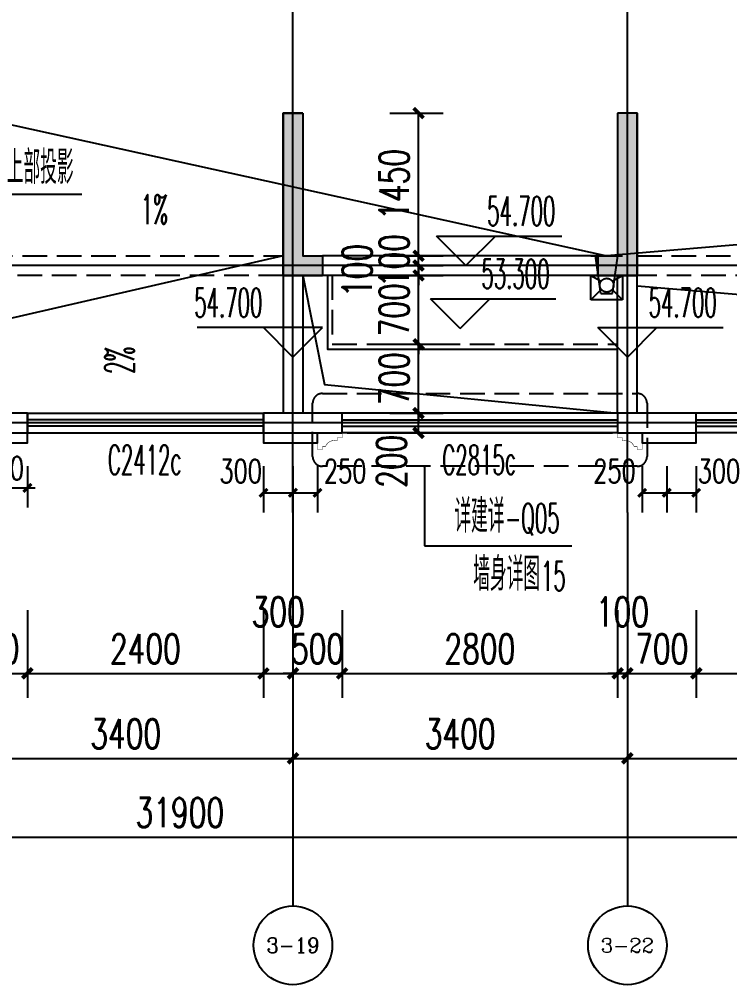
# Model space of a CAD drawing. Extents: x -59851 to 653804, y -249523 to 437614.
# Drawn here: x -12896 to -5673, y -176503 to -166692 of the extents above; entities that cross this region are included whole.
import ezdxf
from ezdxf.enums import TextEntityAlignment as Align

# ---------------------------------------------------------------- set-up
doc = ezdxf.new("R2010")
doc.units = 0
doc.header["$LTSCALE"] = 1000
doc.header["$MEASUREMENT"] = 0
doc.linetypes.add('DASH', pattern=[0.35, 0.25, -0.1])
doc.linetypes.add('DASHEDX2', pattern=[1.5, 1, -0.5])
for name, color, linetype in [('-SY', 3, 'DASHEDX2'), ('A-Above', 5, 'DASH'), ('A-ROOF', 7, 'Continuous'), ('A-外装饰线脚', 7, 'Continuous'), ('A-洞口', 105, 'Continuous'), ('A-看线', 105, 'Continuous'), ('A-第三道尺寸线', 105, 'Continuous'), ('A-索引', 3, 'DASH'), ('AXIS', 3, 'Continuous'), ('AXIS_TEXT', 7, 'Continuous'), ('DIM_ELEV', 3, 'Continuous'), ('DIM_LEAD', 3, 'Continuous'), ('DIM_SYMB', 3, 'Continuous'), ('DOTE', 16, 'Continuous'), ('PUB_HATCH', 8, 'Continuous'), ('PUB_TEXT', 7, 'Continuous'), ('WALL', 2, 'Continuous'), ('WINDOW', 4, 'Continuous'), ('WINDOW_TEXT', 7, 'Continuous'), ('ys', 154, 'Continuous'), ('剪力墙', 6, 'Continuous'), ('成品线脚', 151, 'Continuous')]:
    doc.layers.add(name, color=color, linetype=linetype)
doc.layers.add('A-第四道尺寸线(线脚尺寸)', color=105, linetype='Continuous', lineweight=5)
doc.styles.add('_TCH_AXIS', font='COMPLEX', dxfattribs={"bigfont": 'GBCBIG'})
doc.styles.add('_TCH_DIM', font='SIMPLEX.shx', dxfattribs={"width": 0.7, "bigfont": 'GBCBIG.shx'})
doc.styles.add('_TCH_DIM_T3', font='SIMPLEX.shx', dxfattribs={"width": 0.705882, "bigfont": 'GBCBIG.shx'})
doc.styles.add('_TCH_WINDOW', font='SIMPLEX.shx', dxfattribs={"width": 0.7, "height": 3.5, "bigfont": 'GBCBIG.shx'})
doc.styles.add('COMPLEX', font='COMPLEX')
doc.dimstyles.new('_TCH_ARCH&&100', dxfattribs={"dimtxt": 297.5, "dimasz": 100, "dimexe": 250, "dimexo": 300, "dimgap": 100, "dimtad": 1, "dimdec": 0, "dimzin": 0, "dimdsep": 46, "dimtxsty": '_TCH_DIM_T3', "dimblk": 'ARCHTICK', "dimcen": 0.09, "dimclrt": 7, "dimazin": 2, "dimtfac": 1, "dimtdec": 0, "dimtix": 1, "dimtmove": 2, "dimatfit": 3, "dimfxl": 0, "dimtolj": 1, "dimtzin": 0, "dimarcsym": 0})
doc.dimstyles.new('_TCH_ARCH&&80', dxfattribs={"dimtxt": 238, "dimasz": 80, "dimexe": 200, "dimexo": 240, "dimgap": 80, "dimtad": 1, "dimdec": 0, "dimzin": 0, "dimdsep": 46, "dimtxsty": '_TCH_DIM_T3', "dimblk": 'ARCHTICK', "dimcen": 0.09, "dimclrt": 7, "dimazin": 2, "dimtfac": 1, "dimtdec": 0, "dimtix": 1, "dimtmove": 2, "dimatfit": 3, "dimfxl": 0, "dimtolj": 1, "dimtzin": 0, "dimarcsym": 0})

# ---------------------------------------------------------------- blocks, each defined once
blk = doc.blocks.new('jifangcengjlq0329')
at = {"layer": 'PUB_HATCH'}
for points in [[(-10013.7, -89587), (-10013.7, -91037), (-9813.7, -91037), (-9813.7, -91237), (-10213.7, -91237), (-10213.7, -89587)], [(-6813.7, -89587), (-6813.7, -91037), (-7013.7, -91037), (-7013.7, -91237), (-6613.7, -91237), (-6613.7, -89587)]]:
    blk.add_hatch(color=256, dxfattribs=at).paths.add_polyline_path(points)
at = {"layer": '剪力墙'}
for points in [[(-10013.7, -89587), (-10013.7, -91037), (-9813.7, -91037), (-9813.7, -91237), (-10213.7, -91237), (-10213.7, -89587)], [(-6813.7, -89587), (-6813.7, -91037), (-7013.7, -91037), (-7013.7, -91237), (-6613.7, -91237), (-6613.7, -89587)]]:
    blk.add_lwpolyline(points, close=True, dxfattribs=at)
blk = doc.blocks.new('zhouxianssceng0329')
at = {"layer": 'DOTE'}
for p, q in [((-10113.7, 132089.9), (-10113.7, 143398.2)), ((-6713.7, 132089.9), (-6713.7, 143398.2)), ((5501.3, 134598.2), (-44988.6, 134598.2)), ((5501.3, 132998.2), (-44988.6, 132998.2))]:
    blk.add_line(p, q, dxfattribs=at)
blk = doc.blocks.new('$WINLIB2D$00000001')
at = {"color": 0}
for points in [[(-0.5, 0.5), (-0.5, -0.5)], [(-0.5, 0.5), (0.5, 0.5)], [(0.5, -0.5), (0.5, 0.5)], [(0.5, 0.1667), (-0.5, 0.1667)], [(0.5, -0.1667), (-0.5, -0.1667)], [(-0.5, -0.5), (0.5, -0.5)]]:
    blk.add_lwpolyline(points, dxfattribs=at)
blk = doc.blocks.new('jifangcengxiugai0420')
at = {"layer": 'A-Above'}
for points in [[(60433.8, -162301.8), (63433.8, -162301.8)], [(67033.8, -162301.8), (70033.8, -162301.8)], [(63433.8, -162501.8), (60433.8, -162501.8)], [(70033.8, -162501.8), (67033.8, -162501.8)]]:
    blk.add_lwpolyline(points, dxfattribs=at)
at = {"layer": 'A-ROOF'}
for points in [[(66633.8, -162301.8), (63833.8, -162301.8)], [(63433.8, -162501.8), (63433.8, -163901.8)], [(63633.8, -162501.8), (63633.8, -163901.8)], [(66633.8, -162501.8), (63833.8, -162501.8)], [(63883.8, -162501.8), (63883.8, -163251.8), (66833.8, -163251.8)], [(66833.8, -163901.8), (66833.8, -162501.8)], [(67033.8, -163901.8), (67033.8, -162501.8)]]:
    blk.add_lwpolyline(points, dxfattribs=at)
at = {"layer": 'A-ROOF', "linetype": 'DASH'}
blk.add_lwpolyline([(63933.8, -162501.8), (63933.8, -163201.8), (66833.8, -163201.8)], dxfattribs=at)
at = {"layer": 'A-外装饰线脚'}
for points in [[(60033.8, -164101.8), (60333.8, -164201.8), (60833.8, -164201.8), (60833.8, -164101.8)], [(63233.8, -164101.8), (63233.8, -164201.8), (63633.8, -164201.8), (63783.8, -164201.8), (63783.8, -164101.8), (64033.8, -164101.8)], [(67083.8, -164101.8), (67083.8, -164201.8), (67633.8, -164201.8), (67633.8, -164101.8)]]:
    blk.add_lwpolyline(points, dxfattribs=at)
at = {"layer": 'A-洞口'}
blk.add_lwpolyline([(63633.8, -162501.8), (63853.2, -163611.8), (66833.8, -163901.8)], dxfattribs=at)
at = {"layer": 'DIM_ELEV'}
for p, q in [((65292.3, -162401.8), (64992.3, -162101.8)), ((64992.3, -162101.8), (66266.4, -162101.8)), ((65292.3, -162401.8), (65592.3, -162101.8)), ((65233.8, -163040.8), (64933.8, -162740.8)), ((64933.8, -162740.8), (66207.9, -162740.8)), ((65233.8, -163040.8), (65533.8, -162740.8)), ((63833.8, -163032.6), (62559.8, -163032.6)), ((63533.8, -163332.6), (63233.8, -163032.6)), ((63533.8, -163332.6), (63833.8, -163032.6)), ((66933.8, -163332.6), (66633.8, -163032.6)), ((66633.8, -163032.6), (67907.9, -163032.6)), ((66933.8, -163332.6), (67233.8, -163032.6))]:
    blk.add_line(p, q, dxfattribs=at)
at = {"layer": 'DIM_LEAD'}
blk.add_line((60473.5, -161677.4), (61388.1, -161677.4), dxfattribs=at)
at = {"layer": 'WALL'}
for p, q in [((63433.8, -160851.8), (63433.8, -162501.8)), ((63633.8, -160851.8), (63433.8, -160851.8)), ((63633.8, -160851.8), (63633.8, -162301.8)), ((66833.8, -160851.8), (66833.8, -162301.8)), ((67033.8, -160851.8), (66833.8, -160851.8)), ((67033.8, -160851.8), (67033.8, -162501.8)), ((63633.8, -162301.8), (63833.8, -162301.8)), ((63833.8, -162301.8), (63833.8, -162501.8)), ((66833.8, -162301.8), (66633.8, -162301.8)), ((66633.8, -162501.8), (66633.8, -162301.8)), ((63433.8, -162501.8), (63833.8, -162501.8)), ((67033.8, -162501.8), (66633.8, -162501.8)), ((60833.8, -163901.8), (60233.8, -163901.8)), ((60833.8, -164101.8), (60833.8, -163901.8)), ((64033.8, -163901.8), (63233.8, -163901.8)), ((63233.8, -163901.8), (63233.8, -164101.8)), ((64033.8, -164101.8), (64033.8, -163901.8)), ((67633.8, -163901.8), (66833.8, -163901.8)), ((66833.8, -163901.8), (66833.8, -164101.8)), ((67633.8, -164101.8), (67633.8, -163901.8)), ((60033.8, -164101.8), (60833.8, -164101.8)), ((63233.8, -164101.8), (64033.8, -164101.8)), ((66833.8, -164101.8), (67633.8, -164101.8))]:
    blk.add_line(p, q, dxfattribs=at)
at = {"layer": '成品线脚', "const_width": 5}
for points in [[(63783.8, -164101.8), (63783.8, -164271.8), (63833.8, -164271.8), (63833.8, -164241.8), (63863.8, -164241.8, -0.372678), (63983.8, -164181.8), (63983.8, -164151.8), (64033.8, -164151.8), (64033.8, -164141.8), (64033.8, -164101.8), (63783.8, -164101.8)], [(67083.8, -164101.8), (67083.8, -164271.8), (67033.8, -164271.8), (67033.8, -164241.8), (67003.8, -164241.8, 0.372678), (66883.8, -164181.8), (66883.8, -164151.8), (66833.8, -164151.8), (66833.8, -164141.8), (66833.8, -164101.8), (67083.8, -164101.8)]]:
    blk.add_lwpolyline(points, format="xyb", dxfattribs=at)
at = {"layer": 'WINDOW'}
ref = blk.add_blockref('$WINLIB2D$00000001', (62033.8, -164001.8), dxfattribs=dict(at, xscale=2400, yscale=200, zscale=2400))
ref.add_attrib('A', 'C2412c', (61652.3, -164525.5), dxfattribs={"layer": 'WINDOW_TEXT', "height": 297.5, "style": '_TCH_WINDOW', "width": 0.494118})
ref = blk.add_blockref('$WINLIB2D$00000001', (65433.8, -164001.8), dxfattribs=dict(at, xscale=-2800, yscale=200, zscale=-2800))
ref.add_attrib('A', 'C2815c', (65052.3, -164525.5), dxfattribs={"layer": 'WINDOW_TEXT', "height": 297.5, "style": '_TCH_WINDOW', "width": 0.494118})
ref = blk.add_blockref('$WINLIB2D$00000001', (68633.8, -164001.8), dxfattribs=dict(at, xscale=-2000, yscale=200, zscale=-2000))
ref.add_attrib('A', 'C2012c', (68252.3, -164525.5), dxfattribs={"layer": 'WINDOW_TEXT', "height": 297.5, "style": '_TCH_WINDOW', "width": 0.494118})
at = {"layer": 'PUB_TEXT', "style": '_TCH_DIM'}
for s, height, width, p in [('上部投影', 337.59, 0.7, (60623.7, -161572.4)), ('54.700', 297.5, 0.494118, (65508.4, -161996.8)), ('53.300', 297.5, 0.494118, (65449.9, -162635.8)), ('54.700', 297.5, 0.494118, (62529.8, -162927.6)), ('54.700', 297.5, 0.494118, (67149.9, -162927.6))]:
    blk.add_text(s, height=height, dxfattribs=dict(at, width=width)).set_placement(p)
blk = doc.blocks.new('_ArchTick')
at = {"color": 0, "linetype": 'ByBlock', "const_width": 0.4}
blk.add_lwpolyline([(-0.5, -0.5), (0.5, 0.5)], dxfattribs=at)
blk = doc.blocks.new('*D582')
at = {"layer": 'A-第四道尺寸线(线脚尺寸)', "color": 0, "lineweight": -2, "transparency": 16777216}
for p, q in [((-13313.7, -164441.8), (-13313.7, -164861.1)), ((-12813.7, -164441.8), (-12813.7, -164861.1)), ((-13313.7, -164661.1), (-13393.7, -164661.1)), ((-13313.7, -164661.1), (-12813.7, -164661.1)), ((-12813.7, -164661.1), (-12733.7, -164661.1))]:
    blk.add_line(p, q, dxfattribs=at)
at = {"layer": 'Defpoints', "color": 0, "transparency": 16777216}
for p in [(-13313.7, -164201.8), (-12813.7, -164201.8), (-12813.7, -164661.1)]:
    blk.add_point(p, dxfattribs=at)
at = {"layer": 'A-第四道尺寸线(线脚尺寸)', "color": 0, "lineweight": -2, "transparency": 16777216, "xscale": 80, "yscale": 80, "zscale": 80}
blk.add_blockref('_ArchTick', (-13313.7, -164661.1), dxfattribs=at)
at = {"layer": 'A-第四道尺寸线(线脚尺寸)', "color": 0, "lineweight": -2, "transparency": 16777216, "xscale": 80, "yscale": 80, "zscale": 80, "rotation": 180}
blk.add_blockref('_ArchTick', (-12813.7, -164661.1), dxfattribs=at)
at = {"layer": 'A-第四道尺寸线(线脚尺寸)', "color": 7, "transparency": 16777216, "insert": (-13063.7, -164462.1), "char_height": 238, "attachment_point": 5, "style": '_TCH_DIM_T3'}
blk.add_mtext('\\A1;500', dxfattribs=at)
blk = doc.blocks.new('*D583')
at = {"layer": 'A-第四道尺寸线(线脚尺寸)', "color": 0, "lineweight": -2, "transparency": 16777216}
for p, q in [((-10413.7, -164441.8), (-10413.7, -164911.1)), ((-10113.7, -164441.8), (-10113.7, -164911.1)), ((-10413.7, -164711.1), (-10113.7, -164711.1))]:
    blk.add_line(p, q, dxfattribs=at)
at = {"layer": 'Defpoints', "color": 0, "transparency": 16777216}
for p in [(-10413.7, -164201.8), (-10113.7, -164201.8), (-10113.7, -164711.1)]:
    blk.add_point(p, dxfattribs=at)
at = {"layer": 'A-第四道尺寸线(线脚尺寸)', "color": 0, "lineweight": -2, "transparency": 16777216, "xscale": 80, "yscale": 80, "zscale": 80, "rotation": 180}
blk.add_blockref('_ArchTick', (-10413.7, -164711.1), dxfattribs=at)
at = {"layer": 'A-第四道尺寸线(线脚尺寸)', "color": 0, "lineweight": -2, "transparency": 16777216, "xscale": 80, "yscale": 80, "zscale": 80}
blk.add_blockref('_ArchTick', (-10113.7, -164711.1), dxfattribs=at)
at = {"layer": 'A-第四道尺寸线(线脚尺寸)', "color": 7, "transparency": 16777216, "insert": (-10644.9, -164491.1), "char_height": 238, "attachment_point": 5, "style": '_TCH_DIM_T3'}
blk.add_mtext('\\A1;300', dxfattribs=at)
blk = doc.blocks.new('*D584')
at = {"layer": 'A-第四道尺寸线(线脚尺寸)', "color": 0, "lineweight": -2, "transparency": 16777216}
for p, q in [((-10113.7, -164441.8), (-10113.7, -164911.1)), ((-9863.7, -164441.8), (-9863.7, -164911.1)), ((-10113.7, -164711.1), (-9863.7, -164711.1))]:
    blk.add_line(p, q, dxfattribs=at)
at = {"layer": 'Defpoints', "color": 0, "transparency": 16777216}
for p in [(-10113.7, -164201.8), (-9863.7, -164201.8), (-9863.7, -164711.1)]:
    blk.add_point(p, dxfattribs=at)
at = {"layer": 'A-第四道尺寸线(线脚尺寸)', "color": 0, "lineweight": -2, "transparency": 16777216, "xscale": 80, "yscale": 80, "zscale": 80, "rotation": 180}
blk.add_blockref('_ArchTick', (-10113.7, -164711.1), dxfattribs=at)
at = {"layer": 'A-第四道尺寸线(线脚尺寸)', "color": 0, "lineweight": -2, "transparency": 16777216, "xscale": 80, "yscale": 80, "zscale": 80}
blk.add_blockref('_ArchTick', (-9863.7, -164711.1), dxfattribs=at)
at = {"layer": 'A-第四道尺寸线(线脚尺寸)', "color": 7, "transparency": 16777216, "insert": (-9582.5, -164491.1), "char_height": 238, "attachment_point": 5, "style": '_TCH_DIM_T3'}
blk.add_mtext('\\A1;250', dxfattribs=at)
blk = doc.blocks.new('*D585')
at = {"layer": 'A-第四道尺寸线(线脚尺寸)', "color": 0, "lineweight": -2, "transparency": 16777216}
for p, q in [((-6313.7, -164441.8), (-6313.7, -164911.1)), ((-6013.7, -164441.8), (-6013.7, -164911.1)), ((-6313.7, -164711.1), (-6013.7, -164711.1))]:
    blk.add_line(p, q, dxfattribs=at)
at = {"layer": 'Defpoints', "color": 0, "transparency": 16777216}
for p in [(-6313.7, -164201.8), (-6013.7, -164201.8), (-6013.7, -164711.1)]:
    blk.add_point(p, dxfattribs=at)
at = {"layer": 'A-第四道尺寸线(线脚尺寸)', "color": 0, "lineweight": -2, "transparency": 16777216, "xscale": 80, "yscale": 80, "zscale": 80, "rotation": 180}
blk.add_blockref('_ArchTick', (-6313.7, -164711.1), dxfattribs=at)
at = {"layer": 'A-第四道尺寸线(线脚尺寸)', "color": 0, "lineweight": -2, "transparency": 16777216, "xscale": 80, "yscale": 80, "zscale": 80}
blk.add_blockref('_ArchTick', (-6013.7, -164711.1), dxfattribs=at)
at = {"layer": 'A-第四道尺寸线(线脚尺寸)', "color": 7, "transparency": 16777216, "insert": (-5782.5, -164491.1), "char_height": 238, "attachment_point": 5, "style": '_TCH_DIM_T3'}
blk.add_mtext('\\A1;300', dxfattribs=at)
blk = doc.blocks.new('*D586')
at = {"layer": 'A-第四道尺寸线(线脚尺寸)', "color": 0, "lineweight": -2, "transparency": 16777216}
for p, q in [((-6563.7, -164441.8), (-6563.7, -164911.1)), ((-6313.7, -164441.8), (-6313.7, -164911.1)), ((-6563.7, -164711.1), (-6313.7, -164711.1))]:
    blk.add_line(p, q, dxfattribs=at)
at = {"layer": 'Defpoints', "color": 0, "transparency": 16777216}
for p in [(-6563.7, -164201.8), (-6313.7, -164201.8), (-6313.7, -164711.1)]:
    blk.add_point(p, dxfattribs=at)
at = {"layer": 'A-第四道尺寸线(线脚尺寸)', "color": 0, "lineweight": -2, "transparency": 16777216, "xscale": 80, "yscale": 80, "zscale": 80, "rotation": 180}
blk.add_blockref('_ArchTick', (-6563.7, -164711.1), dxfattribs=at)
at = {"layer": 'A-第四道尺寸线(线脚尺寸)', "color": 0, "lineweight": -2, "transparency": 16777216, "xscale": 80, "yscale": 80, "zscale": 80}
blk.add_blockref('_ArchTick', (-6313.7, -164711.1), dxfattribs=at)
at = {"layer": 'A-第四道尺寸线(线脚尺寸)', "color": 7, "transparency": 16777216, "insert": (-6844.9, -164491.1), "char_height": 238, "attachment_point": 5, "style": '_TCH_DIM_T3'}
blk.add_mtext('\\A1;250', dxfattribs=at)
blk = doc.blocks.new('wumianyushuidou')
at = {"layer": '-SY'}
for p, q in [((34700.7, -105144.2), (34642.1, -105040.9)), ((34784.3, -105145.3), (34892.1, -105040.9)), ((34642.1, -105360.9), (34700.7, -105257.6)), ((34892.1, -105360.9), (34784.3, -105256.5))]:
    blk.add_line(p, q, dxfattribs=at)
for points in [[(34442.1, -105360.9), (34442.1, -105040.9)], [(34642.1, -105040.9), (34892.1, -105040.9)], [(34642.1, -105115.3), (34642.1, -105040.9)], [(34892.1, -105040.9), (34892.1, -105360.9)], [(34825.9, -105140.9), (34442.1, -105088.5)], [(34825.9, -105260.9), (34825.9, -105140.9)], [(34825.9, -105260.9), (34442.1, -105313.3)], [(34642.1, -105360.9), (34642.1, -105282.4)], [(34892.1, -105360.9), (34642.1, -105360.9)]]:
    blk.add_lwpolyline(points, dxfattribs=at)
blk.add_circle((34741.8, -105200.9), 70, dxfattribs=at)
blk = doc.blocks.new('ysd0429')
at = {"rotation": 270}
blk.add_blockref('wumianyushuidou', (98277.2, -127859.7), dxfattribs=at)
blk = doc.blocks.new('*D1617')
at = {"layer": 'A-第三道尺寸线', "color": 0, "lineweight": -2, "transparency": 16777216}
for p, q in [((-13513.7, -172696.7), (-13513.7, -173588.7)), ((-12813.7, -172696.7), (-12813.7, -173588.7)), ((-13513.7, -173338.7), (-13613.7, -173338.7)), ((-13513.7, -173338.7), (-12813.7, -173338.7)), ((-12813.7, -173338.7), (-12713.7, -173338.7))]:
    blk.add_line(p, q, dxfattribs=at)
at = {"layer": 'Defpoints', "color": 0, "transparency": 16777216}
for p in [(-13513.7, -172396.7), (-12813.7, -172396.7), (-12813.7, -173338.7)]:
    blk.add_point(p, dxfattribs=at)
at = {"layer": 'A-第三道尺寸线', "color": 0, "lineweight": -2, "transparency": 16777216, "xscale": 100, "yscale": 100, "zscale": 100}
blk.add_blockref('_ArchTick', (-13513.7, -173338.7), dxfattribs=at)
at = {"layer": 'A-第三道尺寸线', "color": 0, "lineweight": -2, "transparency": 16777216, "xscale": 100, "yscale": 100, "zscale": 100, "rotation": 180}
blk.add_blockref('_ArchTick', (-12813.7, -173338.7), dxfattribs=at)
at = {"layer": 'A-第三道尺寸线', "color": 7, "transparency": 16777216, "insert": (-13163.7, -173090), "char_height": 297.5, "attachment_point": 5, "style": '_TCH_DIM_T3'}
blk.add_mtext('\\A1;700', dxfattribs=at)
blk = doc.blocks.new('*D1618')
at = {"layer": 'A-第三道尺寸线', "color": 0, "lineweight": -2, "transparency": 16777216}
for p, q in [((-12813.7, -172696.7), (-12813.7, -173588.7)), ((-10413.7, -172696.7), (-10413.7, -173588.7)), ((-12813.7, -173338.7), (-10413.7, -173338.7))]:
    blk.add_line(p, q, dxfattribs=at)
at = {"layer": 'Defpoints', "color": 0, "transparency": 16777216}
for p in [(-12813.7, -172396.7), (-10413.7, -172396.7), (-10413.7, -173338.7)]:
    blk.add_point(p, dxfattribs=at)
at = {"layer": 'A-第三道尺寸线', "color": 0, "lineweight": -2, "transparency": 16777216, "xscale": 100, "yscale": 100, "zscale": 100, "rotation": 180}
blk.add_blockref('_ArchTick', (-12813.7, -173338.7), dxfattribs=at)
at = {"layer": 'A-第三道尺寸线', "color": 0, "lineweight": -2, "transparency": 16777216, "xscale": 100, "yscale": 100, "zscale": 100}
blk.add_blockref('_ArchTick', (-10413.7, -173338.7), dxfattribs=at)
at = {"layer": 'A-第三道尺寸线', "color": 7, "transparency": 16777216, "insert": (-11613.7, -173090), "char_height": 297.5, "attachment_point": 5, "style": '_TCH_DIM_T3'}
blk.add_mtext('\\A1;2400', dxfattribs=at)
blk = doc.blocks.new('*D1619')
at = {"layer": 'A-第三道尺寸线', "color": 0, "lineweight": -2, "transparency": 16777216}
for p, q in [((-10413.7, -172696.7), (-10413.7, -173588.7)), ((-10113.7, -172696.7), (-10113.7, -173588.7)), ((-10413.7, -173338.7), (-10113.7, -173338.7))]:
    blk.add_line(p, q, dxfattribs=at)
at = {"layer": 'Defpoints', "color": 0, "transparency": 16777216}
for p in [(-10413.7, -172396.7), (-10113.7, -172396.7), (-10113.7, -173338.7)]:
    blk.add_point(p, dxfattribs=at)
at = {"layer": 'A-第三道尺寸线', "color": 0, "lineweight": -2, "transparency": 16777216, "xscale": 100, "yscale": 100, "zscale": 100, "rotation": 180}
blk.add_blockref('_ArchTick', (-10413.7, -173338.7), dxfattribs=at)
at = {"layer": 'A-第三道尺寸线', "color": 0, "lineweight": -2, "transparency": 16777216, "xscale": 100, "yscale": 100, "zscale": 100}
blk.add_blockref('_ArchTick', (-10113.7, -173338.7), dxfattribs=at)
at = {"layer": 'A-第三道尺寸线', "color": 7, "transparency": 16777216, "insert": (-10263.7, -172713.7), "char_height": 297.5, "attachment_point": 5, "style": '_TCH_DIM_T3'}
blk.add_mtext('\\A1;300', dxfattribs=at)
blk = doc.blocks.new('*D1620')
at = {"layer": 'A-第三道尺寸线', "color": 0, "lineweight": -2, "transparency": 16777216}
for p, q in [((-10113.7, -172696.7), (-10113.7, -173588.7)), ((-9613.7, -172696.7), (-9613.7, -173588.7)), ((-10113.7, -173338.7), (-10213.7, -173338.7)), ((-10113.7, -173338.7), (-9613.7, -173338.7)), ((-9613.7, -173338.7), (-9513.7, -173338.7))]:
    blk.add_line(p, q, dxfattribs=at)
at = {"layer": 'Defpoints', "color": 0, "transparency": 16777216}
for p in [(-10113.7, -172396.7), (-9613.7, -172396.7), (-9613.7, -173338.7)]:
    blk.add_point(p, dxfattribs=at)
at = {"layer": 'A-第三道尺寸线', "color": 0, "lineweight": -2, "transparency": 16777216, "xscale": 100, "yscale": 100, "zscale": 100}
blk.add_blockref('_ArchTick', (-10113.7, -173338.7), dxfattribs=at)
at = {"layer": 'A-第三道尺寸线', "color": 0, "lineweight": -2, "transparency": 16777216, "xscale": 100, "yscale": 100, "zscale": 100, "rotation": 180}
blk.add_blockref('_ArchTick', (-9613.7, -173338.7), dxfattribs=at)
at = {"layer": 'A-第三道尺寸线', "color": 7, "transparency": 16777216, "insert": (-9863.7, -173090), "char_height": 297.5, "attachment_point": 5, "style": '_TCH_DIM_T3'}
blk.add_mtext('\\A1;500', dxfattribs=at)
blk = doc.blocks.new('*D1621')
at = {"layer": 'A-第三道尺寸线', "color": 0, "lineweight": -2, "transparency": 16777216}
for p, q in [((-9613.7, -172696.7), (-9613.7, -173588.7)), ((-6813.7, -172696.7), (-6813.7, -173588.7)), ((-9613.7, -173338.7), (-6813.7, -173338.7))]:
    blk.add_line(p, q, dxfattribs=at)
at = {"layer": 'Defpoints', "color": 0, "transparency": 16777216}
for p in [(-9613.7, -172396.7), (-6813.7, -172396.7), (-6813.7, -173338.7)]:
    blk.add_point(p, dxfattribs=at)
at = {"layer": 'A-第三道尺寸线', "color": 0, "lineweight": -2, "transparency": 16777216, "xscale": 100, "yscale": 100, "zscale": 100, "rotation": 180}
blk.add_blockref('_ArchTick', (-9613.7, -173338.7), dxfattribs=at)
at = {"layer": 'A-第三道尺寸线', "color": 0, "lineweight": -2, "transparency": 16777216, "xscale": 100, "yscale": 100, "zscale": 100}
blk.add_blockref('_ArchTick', (-6813.7, -173338.7), dxfattribs=at)
at = {"layer": 'A-第三道尺寸线', "color": 7, "transparency": 16777216, "insert": (-8213.7, -173090), "char_height": 297.5, "attachment_point": 5, "style": '_TCH_DIM_T3'}
blk.add_mtext('\\A1;2800', dxfattribs=at)
blk = doc.blocks.new('*D1622')
at = {"layer": 'A-第三道尺寸线', "color": 0, "lineweight": -2, "transparency": 16777216}
for p, q in [((-6813.7, -172696.7), (-6813.7, -173588.7)), ((-6713.7, -172696.7), (-6713.7, -173588.7)), ((-6813.7, -173338.7), (-6913.7, -173338.7)), ((-6813.7, -173338.7), (-6713.7, -173338.7)), ((-6713.7, -173338.7), (-6613.7, -173338.7))]:
    blk.add_line(p, q, dxfattribs=at)
at = {"layer": 'Defpoints', "color": 0, "transparency": 16777216}
for p in [(-6813.7, -172396.7), (-6713.7, -172396.7), (-6713.7, -173338.7)]:
    blk.add_point(p, dxfattribs=at)
at = {"layer": 'A-第三道尺寸线', "color": 0, "lineweight": -2, "transparency": 16777216, "xscale": 100, "yscale": 100, "zscale": 100}
blk.add_blockref('_ArchTick', (-6813.7, -173338.7), dxfattribs=at)
at = {"layer": 'A-第三道尺寸线', "color": 0, "lineweight": -2, "transparency": 16777216, "xscale": 100, "yscale": 100, "zscale": 100, "rotation": 180}
blk.add_blockref('_ArchTick', (-6713.7, -173338.7), dxfattribs=at)
at = {"layer": 'A-第三道尺寸线', "color": 7, "transparency": 16777216, "insert": (-6763.7, -172713.7), "char_height": 297.5, "attachment_point": 5, "style": '_TCH_DIM_T3'}
blk.add_mtext('\\A1;100', dxfattribs=at)
blk = doc.blocks.new('*D1623')
at = {"layer": 'A-第三道尺寸线', "color": 0, "lineweight": -2, "transparency": 16777216}
for p, q in [((-6713.7, -172696.7), (-6713.7, -173588.7)), ((-6013.7, -172696.7), (-6013.7, -173588.7)), ((-6713.7, -173338.7), (-6813.7, -173338.7)), ((-6713.7, -173338.7), (-6013.7, -173338.7)), ((-6013.7, -173338.7), (-5913.7, -173338.7))]:
    blk.add_line(p, q, dxfattribs=at)
at = {"layer": 'Defpoints', "color": 0, "transparency": 16777216}
for p in [(-6713.7, -172396.7), (-6013.7, -172396.7), (-6013.7, -173338.7)]:
    blk.add_point(p, dxfattribs=at)
at = {"layer": 'A-第三道尺寸线', "color": 0, "lineweight": -2, "transparency": 16777216, "xscale": 100, "yscale": 100, "zscale": 100}
blk.add_blockref('_ArchTick', (-6713.7, -173338.7), dxfattribs=at)
at = {"layer": 'A-第三道尺寸线', "color": 0, "lineweight": -2, "transparency": 16777216, "xscale": 100, "yscale": 100, "zscale": 100, "rotation": 180}
blk.add_blockref('_ArchTick', (-6013.7, -173338.7), dxfattribs=at)
at = {"layer": 'A-第三道尺寸线', "color": 7, "transparency": 16777216, "insert": (-6363.7, -173090), "char_height": 297.5, "attachment_point": 5, "style": '_TCH_DIM_T3'}
blk.add_mtext('\\A1;700', dxfattribs=at)
blk = doc.blocks.new('*D1624')
at = {"layer": 'A-第三道尺寸线', "color": 0, "lineweight": -2, "transparency": 16777216}
for p, q in [((-6013.7, -172696.7), (-6013.7, -173588.7)), ((-4013.7, -172696.7), (-4013.7, -173588.7)), ((-6013.7, -173338.7), (-4013.7, -173338.7))]:
    blk.add_line(p, q, dxfattribs=at)
at = {"layer": 'Defpoints', "color": 0, "transparency": 16777216}
for p in [(-6013.7, -172396.7), (-4013.7, -172396.7), (-4013.7, -173338.7)]:
    blk.add_point(p, dxfattribs=at)
at = {"layer": 'A-第三道尺寸线', "color": 0, "lineweight": -2, "transparency": 16777216, "xscale": 100, "yscale": 100, "zscale": 100, "rotation": 180}
blk.add_blockref('_ArchTick', (-6013.7, -173338.7), dxfattribs=at)
at = {"layer": 'A-第三道尺寸线', "color": 0, "lineweight": -2, "transparency": 16777216, "xscale": 100, "yscale": 100, "zscale": 100}
blk.add_blockref('_ArchTick', (-4013.7, -173338.7), dxfattribs=at)
at = {"layer": 'A-第三道尺寸线', "color": 7, "transparency": 16777216, "insert": (-5013.7, -173090), "char_height": 297.5, "attachment_point": 5, "style": '_TCH_DIM_T3'}
blk.add_mtext('\\A1;2000', dxfattribs=at)
blk = doc.blocks.new('*D1688')
at = {"layer": 'A-第三道尺寸线', "color": 0, "lineweight": -2, "transparency": 16777216}
for p, q in [((-9128.9, -167644.3), (-8586.5, -167644.3)), ((-8836.5, -169094.3), (-8836.5, -167644.3)), ((-9128.9, -169094.3), (-8586.5, -169094.3))]:
    blk.add_line(p, q, dxfattribs=at)
at = {"layer": 'Defpoints', "color": 0, "transparency": 16777216}
for p in [(-9428.9, -167644.3), (-8836.5, -167644.3), (-9428.9, -169094.3)]:
    blk.add_point(p, dxfattribs=at)
at = {"layer": 'A-第三道尺寸线', "color": 0, "lineweight": -2, "transparency": 16777216, "xscale": 100, "yscale": 100, "zscale": 100}
for p, rotation in [((-8836.5, -167644.3), 90), ((-8836.5, -169094.3), 270)]:
    blk.add_blockref('_ArchTick', p, dxfattribs=dict(at, rotation=rotation))
at = {"layer": 'A-第三道尺寸线', "color": 7, "transparency": 16777216, "insert": (-9085.3, -168369.3), "char_height": 297.5, "attachment_point": 5, "rotation": 90, "style": '_TCH_DIM_T3'}
blk.add_mtext('\\A1;1450', dxfattribs=at)
blk = doc.blocks.new('*D1689')
at = {"layer": 'A-第三道尺寸线', "color": 0, "lineweight": -2, "transparency": 16777216}
for p, q in [((-8836.5, -169094.3), (-8836.5, -168994.3)), ((-9128.9, -169094.3), (-8586.5, -169094.3)), ((-8836.5, -169194.3), (-8836.5, -169094.3)), ((-9128.9, -169194.3), (-8586.5, -169194.3)), ((-8836.5, -169194.3), (-8836.5, -169294.3))]:
    blk.add_line(p, q, dxfattribs=at)
at = {"layer": 'Defpoints', "color": 0, "transparency": 16777216}
for p in [(-9428.9, -169094.3), (-8836.5, -169094.3), (-9428.9, -169194.3)]:
    blk.add_point(p, dxfattribs=at)
at = {"layer": 'A-第三道尺寸线', "color": 0, "lineweight": -2, "transparency": 16777216, "xscale": 100, "yscale": 100, "zscale": 100}
for p, rotation in [((-8836.5, -169094.3), 270), ((-8836.5, -169194.3), 90)]:
    blk.add_blockref('_ArchTick', p, dxfattribs=dict(at, rotation=rotation))
at = {"layer": 'A-第三道尺寸线', "color": 7, "transparency": 16777216, "insert": (-9085.3, -169144.3), "char_height": 297.5, "attachment_point": 5, "rotation": 90, "style": '_TCH_DIM_T3'}
blk.add_mtext('\\A1;100', dxfattribs=at)
blk = doc.blocks.new('*D1690')
at = {"layer": 'A-第三道尺寸线', "color": 0, "lineweight": -2, "transparency": 16777216}
for p, q in [((-8836.5, -169194.3), (-8836.5, -169094.3)), ((-9128.9, -169194.3), (-8586.5, -169194.3)), ((-8836.5, -169294.3), (-8836.5, -169194.3)), ((-9128.9, -169294.3), (-8586.5, -169294.3)), ((-8836.5, -169294.3), (-8836.5, -169394.3))]:
    blk.add_line(p, q, dxfattribs=at)
at = {"layer": 'Defpoints', "color": 0, "transparency": 16777216}
for p in [(-9428.9, -169194.3), (-8836.5, -169194.3), (-9428.9, -169294.3)]:
    blk.add_point(p, dxfattribs=at)
at = {"layer": 'A-第三道尺寸线', "color": 0, "lineweight": -2, "transparency": 16777216, "xscale": 100, "yscale": 100, "zscale": 100}
for p, rotation in [((-8836.5, -169194.3), 270), ((-8836.5, -169294.3), 90)]:
    blk.add_blockref('_ArchTick', p, dxfattribs=dict(at, rotation=rotation))
at = {"layer": 'A-第三道尺寸线', "color": 7, "transparency": 16777216, "insert": (-9461.5, -169244.3), "char_height": 297.5, "attachment_point": 5, "rotation": 90, "style": '_TCH_DIM_T3'}
blk.add_mtext('\\A1;100', dxfattribs=at)
blk = doc.blocks.new('*D1691')
at = {"layer": 'A-第三道尺寸线', "color": 0, "lineweight": -2, "transparency": 16777216}
for p, q in [((-8836.5, -169294.3), (-8836.5, -169194.3)), ((-9128.9, -169294.3), (-8586.5, -169294.3)), ((-8836.5, -169994.3), (-8836.5, -169294.3)), ((-9128.9, -169994.3), (-8586.5, -169994.3)), ((-8836.5, -169994.3), (-8836.5, -170094.3))]:
    blk.add_line(p, q, dxfattribs=at)
at = {"layer": 'Defpoints', "color": 0, "transparency": 16777216}
for p in [(-9428.9, -169294.3), (-8836.5, -169294.3), (-9428.9, -169994.3)]:
    blk.add_point(p, dxfattribs=at)
at = {"layer": 'A-第三道尺寸线', "color": 0, "lineweight": -2, "transparency": 16777216, "xscale": 100, "yscale": 100, "zscale": 100}
for p, rotation in [((-8836.5, -169294.3), 270), ((-8836.5, -169994.3), 90)]:
    blk.add_blockref('_ArchTick', p, dxfattribs=dict(at, rotation=rotation))
at = {"layer": 'A-第三道尺寸线', "color": 7, "transparency": 16777216, "insert": (-9085.3, -169644.3), "char_height": 297.5, "attachment_point": 5, "rotation": 90, "style": '_TCH_DIM_T3'}
blk.add_mtext('\\A1;700', dxfattribs=at)
blk = doc.blocks.new('*D1692')
at = {"layer": 'A-第三道尺寸线', "color": 0, "lineweight": -2, "transparency": 16777216}
for p, q in [((-8836.5, -169994.3), (-8836.5, -169894.3)), ((-9128.9, -169994.3), (-8586.5, -169994.3)), ((-8836.5, -170694.3), (-8836.5, -169994.3)), ((-9128.9, -170694.3), (-8586.5, -170694.3)), ((-8836.5, -170694.3), (-8836.5, -170794.3))]:
    blk.add_line(p, q, dxfattribs=at)
at = {"layer": 'Defpoints', "color": 0, "transparency": 16777216}
for p in [(-9428.9, -169994.3), (-8836.5, -169994.3), (-9428.9, -170694.3)]:
    blk.add_point(p, dxfattribs=at)
at = {"layer": 'A-第三道尺寸线', "color": 0, "lineweight": -2, "transparency": 16777216, "xscale": 100, "yscale": 100, "zscale": 100}
for p, rotation in [((-8836.5, -169994.3), 270), ((-8836.5, -170694.3), 90)]:
    blk.add_blockref('_ArchTick', p, dxfattribs=dict(at, rotation=rotation))
at = {"layer": 'A-第三道尺寸线', "color": 7, "transparency": 16777216, "insert": (-9085.3, -170344.3), "char_height": 297.5, "attachment_point": 5, "rotation": 90, "style": '_TCH_DIM_T3'}
blk.add_mtext('\\A1;700', dxfattribs=at)
blk = doc.blocks.new('*D1693')
at = {"layer": 'A-第三道尺寸线', "color": 0, "lineweight": -2, "transparency": 16777216}
for p, q in [((-9128.9, -170694.3), (-8586.5, -170694.3)), ((-8836.5, -170894.3), (-8836.5, -170694.3)), ((-9128.9, -170894.3), (-8586.5, -170894.3))]:
    blk.add_line(p, q, dxfattribs=at)
at = {"layer": 'Defpoints', "color": 0, "transparency": 16777216}
for p in [(-9428.9, -170694.3), (-8836.5, -170694.3), (-9428.9, -170894.3)]:
    blk.add_point(p, dxfattribs=at)
at = {"layer": 'A-第三道尺寸线', "color": 0, "lineweight": -2, "transparency": 16777216, "xscale": 100, "yscale": 100, "zscale": 100}
for p, rotation in [((-8836.5, -170694.3), 90), ((-8836.5, -170894.3), 270)]:
    blk.add_blockref('_ArchTick', p, dxfattribs=dict(at, rotation=rotation))
at = {"layer": 'A-第三道尺寸线', "color": 7, "transparency": 16777216, "insert": (-9111.5, -171183.3), "char_height": 297.5, "attachment_point": 5, "rotation": 90, "style": '_TCH_DIM_T3'}
blk.add_mtext('\\A1;200', dxfattribs=at)
blk = doc.blocks.new('*D3115')
at = {"layer": 'AXIS', "color": 0, "lineweight": -2, "transparency": 16777216}
for p, q in [((-13513.7, -172002.6), (-13513.7, -174452.6)), ((-10113.7, -172002.6), (-10113.7, -174452.6)), ((-13513.7, -174202.6), (-10113.7, -174202.6))]:
    blk.add_line(p, q, dxfattribs=at)
at = {"layer": 'Defpoints', "color": 0, "transparency": 16777216}
for p in [(-13513.7, -171702.6), (-10113.7, -171702.6), (-10113.7, -174202.6)]:
    blk.add_point(p, dxfattribs=at)
at = {"layer": 'AXIS', "color": 0, "lineweight": -2, "transparency": 16777216, "xscale": 100, "yscale": 100, "zscale": 100, "rotation": 180}
blk.add_blockref('_ArchTick', (-13513.7, -174202.6), dxfattribs=at)
at = {"layer": 'AXIS', "color": 0, "lineweight": -2, "transparency": 16777216, "xscale": 100, "yscale": 100, "zscale": 100}
blk.add_blockref('_ArchTick', (-10113.7, -174202.6), dxfattribs=at)
at = {"layer": 'AXIS', "color": 7, "transparency": 16777216, "insert": (-11813.7, -173953.9), "char_height": 297.5, "attachment_point": 5, "style": '_TCH_DIM_T3'}
blk.add_mtext('\\A1;3400', dxfattribs=at)
blk = doc.blocks.new('*D3116')
at = {"layer": 'AXIS', "color": 0, "lineweight": -2, "transparency": 16777216}
for p, q in [((-10113.7, -172002.6), (-10113.7, -174452.6)), ((-6713.7, -172002.6), (-6713.7, -174452.6)), ((-10113.7, -174202.6), (-6713.7, -174202.6))]:
    blk.add_line(p, q, dxfattribs=at)
at = {"layer": 'Defpoints', "color": 0, "transparency": 16777216}
for p in [(-10113.7, -171702.6), (-6713.7, -171702.6), (-6713.7, -174202.6)]:
    blk.add_point(p, dxfattribs=at)
at = {"layer": 'AXIS', "color": 0, "lineweight": -2, "transparency": 16777216, "xscale": 100, "yscale": 100, "zscale": 100, "rotation": 180}
blk.add_blockref('_ArchTick', (-10113.7, -174202.6), dxfattribs=at)
at = {"layer": 'AXIS', "color": 0, "lineweight": -2, "transparency": 16777216, "xscale": 100, "yscale": 100, "zscale": 100}
blk.add_blockref('_ArchTick', (-6713.7, -174202.6), dxfattribs=at)
at = {"layer": 'AXIS', "color": 7, "transparency": 16777216, "insert": (-8413.7, -173953.9), "char_height": 297.5, "attachment_point": 5, "style": '_TCH_DIM_T3'}
blk.add_mtext('\\A1;3400', dxfattribs=at)
blk = doc.blocks.new('*D3117')
at = {"layer": 'AXIS', "color": 0, "lineweight": -2, "transparency": 16777216}
for p, q in [((-6713.7, -172002.6), (-6713.7, -174452.6)), ((-3313.7, -172002.6), (-3313.7, -174452.6)), ((-6713.7, -174202.6), (-3313.7, -174202.6))]:
    blk.add_line(p, q, dxfattribs=at)
at = {"layer": 'Defpoints', "color": 0, "transparency": 16777216}
for p in [(-6713.7, -171702.6), (-3313.7, -171702.6), (-3313.7, -174202.6)]:
    blk.add_point(p, dxfattribs=at)
at = {"layer": 'AXIS', "color": 0, "lineweight": -2, "transparency": 16777216, "xscale": 100, "yscale": 100, "zscale": 100, "rotation": 180}
blk.add_blockref('_ArchTick', (-6713.7, -174202.6), dxfattribs=at)
at = {"layer": 'AXIS', "color": 0, "lineweight": -2, "transparency": 16777216, "xscale": 100, "yscale": 100, "zscale": 100}
blk.add_blockref('_ArchTick', (-3313.7, -174202.6), dxfattribs=at)
at = {"layer": 'AXIS', "color": 7, "transparency": 16777216, "insert": (-5013.7, -173953.9), "char_height": 297.5, "attachment_point": 5, "style": '_TCH_DIM_T3'}
blk.add_mtext('\\A1;3400', dxfattribs=at)
blk = doc.blocks.new('*D3121')
at = {"layer": 'AXIS', "color": 0, "lineweight": -2, "transparency": 16777216}
for p, q in [((-27213.7, -173888.7), (-27213.7, -175252.6)), ((4686.3, -173888.7), (4686.3, -175252.6)), ((-27213.7, -175002.6), (4686.3, -175002.6))]:
    blk.add_line(p, q, dxfattribs=at)
at = {"layer": 'Defpoints', "color": 0, "transparency": 16777216}
for p in [(-27213.7, -173588.7), (4686.3, -173588.7), (4686.3, -175002.6)]:
    blk.add_point(p, dxfattribs=at)
at = {"layer": 'AXIS', "color": 0, "lineweight": -2, "transparency": 16777216, "xscale": 100, "yscale": 100, "zscale": 100, "rotation": 180}
blk.add_blockref('_ArchTick', (-27213.7, -175002.6), dxfattribs=at)
at = {"layer": 'AXIS', "color": 0, "lineweight": -2, "transparency": 16777216, "xscale": 100, "yscale": 100, "zscale": 100}
blk.add_blockref('_ArchTick', (4686.3, -175002.6), dxfattribs=at)
at = {"layer": 'AXIS', "color": 7, "transparency": 16777216, "insert": (-11263.7, -174753.9), "char_height": 297.5, "attachment_point": 5, "style": '_TCH_DIM_T3'}
blk.add_mtext('\\A1;31900', dxfattribs=at)
blk = doc.blocks.new('_AXISO')
blk.add_circle((0, 0), 0.5)
at = {"layer": 'AXIS_TEXT', "style": 'COMPLEX', "width": 1.041667}
blk.add_attdef('A', text='', height=0.56, dxfattribs=at).set_placement((-0.25, -0.28), (0.25, -0.28), align=Align.FIT)
blk = doc.blocks.new('jifangcengxianjiao0427')
at = {"layer": 'A-第四道尺寸线(线脚尺寸)'}
dim = blk.add_aligned_dim(p1=(-13313.7, -164201.8), p2=(-12813.7, -164201.8), distance=-459.4, dimstyle='_TCH_ARCH&&80', dxfattribs=at)
dim.commit()
dim.dimension.update_dxf_attribs({"geometry": '*D582', "text_midpoint": (-13063.7, -164462.1)})
for base, p1, p2, picture, middle in [((-10113.7, -164711.1), (-10413.7, -164201.8), (-10113.7, -164201.8), '*D583', (-10644.9, -164491.1)), ((-9863.7, -164711.1), (-10113.7, -164201.8), (-9863.7, -164201.8), '*D584', (-9582.5, -164491.1)), ((-6313.7, -164711.1), (-6563.7, -164201.8), (-6313.7, -164201.8), '*D586', (-6844.9, -164491.1)), ((-6013.7, -164711.1), (-6313.7, -164201.8), (-6013.7, -164201.8), '*D585', (-5782.5, -164491.1))]:
    dim = blk.add_linear_dim(base=base, p1=p1, p2=p2, angle=0, dimstyle='_TCH_ARCH&&80', dxfattribs=at)
    dim.commit()
    dim.dimension.update_dxf_attribs({"geometry": picture, "text_midpoint": middle, "dimtype": 129})

msp = doc.modelspace()

# ---------------------------------------------------------------- linework, layer by layer
at = {"layer": 'A-看线'}
msp.add_lwpolyline([(-9563.7, -170894.3), (-6863.7, -170894.3)], dxfattribs=at)
at = {"layer": 'A-索引'}
msp.add_lwpolyline([(-9813.7, -170494.3), (-6613.7, -170494.3, -0.414214), (-6513.7, -170594.3), (-6513.7, -171134.3, -0.414214), (-6613.7, -171234.3), (-9813.7, -171234.3, -0.414214), (-9913.7, -171134.3), (-9913.7, -170594.3, -0.414214)], format="xyb", close=True, dxfattribs=at)
at = {"layer": 'AXIS'}
for p, q in [((-10113.7, -171702.6), (-10113.7, -175702.6)), ((-6713.7, -171702.6), (-6713.7, -175702.6))]:
    msp.add_line(p, q, dxfattribs=at)
at = {"layer": 'DIM_LEAD'}
for p, q in [((-8777.2, -171234.3), (-8777.2, -172043.5)), ((-8777.2, -172043.5), (-7278.1, -172043.5))]:
    msp.add_line(p, q, dxfattribs=at)
at = {"layer": 'DIM_LEAD', "const_width": 13.3}
msp.add_lwpolyline([(-8777.2, -171227.6, 1), (-8777.2, -171240.9, 1)], format="xyb", close=True, dxfattribs=at)
at = {"layer": 'DIM_SYMB'}
for points in [[(-11829.6, -168877.1, 0, 0, 0), (-11336.4, -168877.1, 80, 0, 0), (-11036.4, -168877.1, 0, 0, 0)], [(-11622.8, -170449.5, 0, 0, 0), (-11622.8, -169956.4, 80, 0, 0), (-11622.8, -169656.4, 0, 0, 0)]]:
    msp.add_lwpolyline(points, format="xyseb", dxfattribs=at)
at = {"layer": 'ys'}
for points in [[(-13313.7, -167688.3), (-6923.7, -169094.3)], [(-3513.7, -168807.7), (-6923.7, -169094.3)], [(-10213.7, -169094.3), (-13313.7, -169807.5)], [(-3513.7, -169664.8), (-6613.7, -169404.3)]]:
    msp.add_lwpolyline(points, dxfattribs=at)

# ---------------------------------------------------------------- block references
for name, p in [('zhouxianssceng0329', (0, -303792.5)), ('jifangcengxiugai0420', (-73647.5, -6792.5)), ('jifangcengjlq0329', (0, -78057.3)), ('ysd0429', (0, -6792.5)), ('jifangcengxianjiao0427', (0, -6792.5))]:
    msp.add_blockref(name, p)
at = {"layer": 'AXIS'}
ref = msp.add_blockref('_AXISO', (-10113.7, -176102.6), dxfattribs=dict(at, xscale=800, yscale=800, zscale=800))
ref.add_attrib('A', '3-19', dxfattribs={"layer": 'AXIS_TEXT', "height": 152.88, "style": '_TCH_AXIS'}).set_placement((-10383.1, -176179), (-9844.4, -176179), align=Align.FIT)
ref = msp.add_blockref('_AXISO', (-6713.7, -176102.6), dxfattribs=dict(at, xscale=800, yscale=800, zscale=800))
ref.add_attrib('A', '3-22', dxfattribs={"layer": 'AXIS_TEXT', "height": 143.86, "style": '_TCH_AXIS'}).set_placement((-6984.3, -176174.5), (-6443.1, -176174.5), align=Align.FIT)

# ---------------------------------------------------------------- texts
at = {"layer": 'PUB_TEXT', "style": '_TCH_DIM'}
for s, height, width, p in [('1%', 297.5, 0.494118, (-11660.8, -168772.1)), ('详建详', 337.59, 0.7, (-8473.1, -171910.2)), ('-Q05', 297.5, 0.494118, (-7957.1, -171910.2)), ('墙身详图', 337.59, 0.7, (-8281.2, -172498.5)), ('15', 297.5, 0.494118, (-7593.1, -172498.5))]:
    msp.add_text(s, height=height, dxfattribs=dict(at, width=width)).set_placement(p)
at = {"layer": 'PUB_TEXT', "style": '_TCH_DIM', "width": 0.494118}
msp.add_text('2%', height=297.5, rotation=90, dxfattribs=at).set_placement((-11727.8, -170294.7))

# ---------------------------------------------------------------- dimensions: what is measured, and where the dimension line sits
at = {"layer": 'A-第三道尺寸线'}
for p1, p2, distance, picture, middle in [((-9428.9, -169094.3), (-9428.9, -167644.3), -592.3, '*D1688', (-9085.3, -168369.3)), ((-9428.9, -169194.3), (-9428.9, -169094.3), -592.3, '*D1689', (-9085.3, -169144.3)), ((-9428.9, -169994.3), (-9428.9, -169294.3), -592.3, '*D1691', (-9085.3, -169644.3)), ((-9428.9, -170694.3), (-9428.9, -169994.3), -592.3, '*D1692', (-9085.3, -170344.3)), ((-13513.7, -172396.7), (-12813.7, -172396.7), -942, '*D1617', (-13163.7, -173090)), ((-12813.7, -172396.7), (-10413.7, -172396.7), -942, '*D1618', (-11613.7, -173090)), ((-10113.7, -172396.7), (-9613.7, -172396.7), -942, '*D1620', (-9863.7, -173090)), ((-9613.7, -172396.7), (-6813.7, -172396.7), -942, '*D1621', (-8213.7, -173090)), ((-6713.7, -172396.7), (-6013.7, -172396.7), -942, '*D1623', (-6363.7, -173090)), ((-6013.7, -172396.7), (-4013.7, -172396.7), -942, '*D1624', (-5013.7, -173090))]:
    dim = msp.add_aligned_dim(p1=p1, p2=p2, distance=distance, dimstyle='_TCH_ARCH&&100', dxfattribs=at)
    dim.commit()
    dim.dimension.update_dxf_attribs({"geometry": picture, "text_midpoint": middle})
for base, p1, p2, angle, picture, middle in [((-8836.5, -169194.3), (-9428.9, -169294.3), (-9428.9, -169194.3), 90, '*D1690', (-9461.5, -169244.3)), ((-8836.5, -170694.3), (-9428.9, -170894.3), (-9428.9, -170694.3), 90, '*D1693', (-9111.5, -171183.3)), ((-10113.7, -173338.7), (-10413.7, -172396.7), (-10113.7, -172396.7), 0, '*D1619', (-10263.7, -172713.7)), ((-6713.7, -173338.7), (-6813.7, -172396.7), (-6713.7, -172396.7), 0, '*D1622', (-6763.7, -172713.7))]:
    dim = msp.add_linear_dim(base=base, p1=p1, p2=p2, angle=angle, dimstyle='_TCH_ARCH&&100', dxfattribs=at)
    dim.commit()
    dim.dimension.update_dxf_attribs({"geometry": picture, "text_midpoint": middle, "dimtype": 161})
at = {"layer": 'AXIS'}
for p1, p2, distance, picture, middle in [((-13513.7, -171702.6), (-10113.7, -171702.6), -2500, '*D3115', (-11813.7, -173953.9)), ((-10113.7, -171702.6), (-6713.7, -171702.6), -2500, '*D3116', (-8413.7, -173953.9)), ((-6713.7, -171702.6), (-3313.7, -171702.6), -2500, '*D3117', (-5013.7, -173953.9)), ((-27213.7, -173588.7), (4686.3, -173588.7), -1413.9, '*D3121', (-11263.7, -174753.9))]:
    dim = msp.add_aligned_dim(p1=p1, p2=p2, distance=distance, dimstyle='_TCH_ARCH&&100', dxfattribs=at)
    dim.commit()
    dim.dimension.update_dxf_attribs({"geometry": picture, "text_midpoint": middle})

doc.saveas('drawing.dxf')
